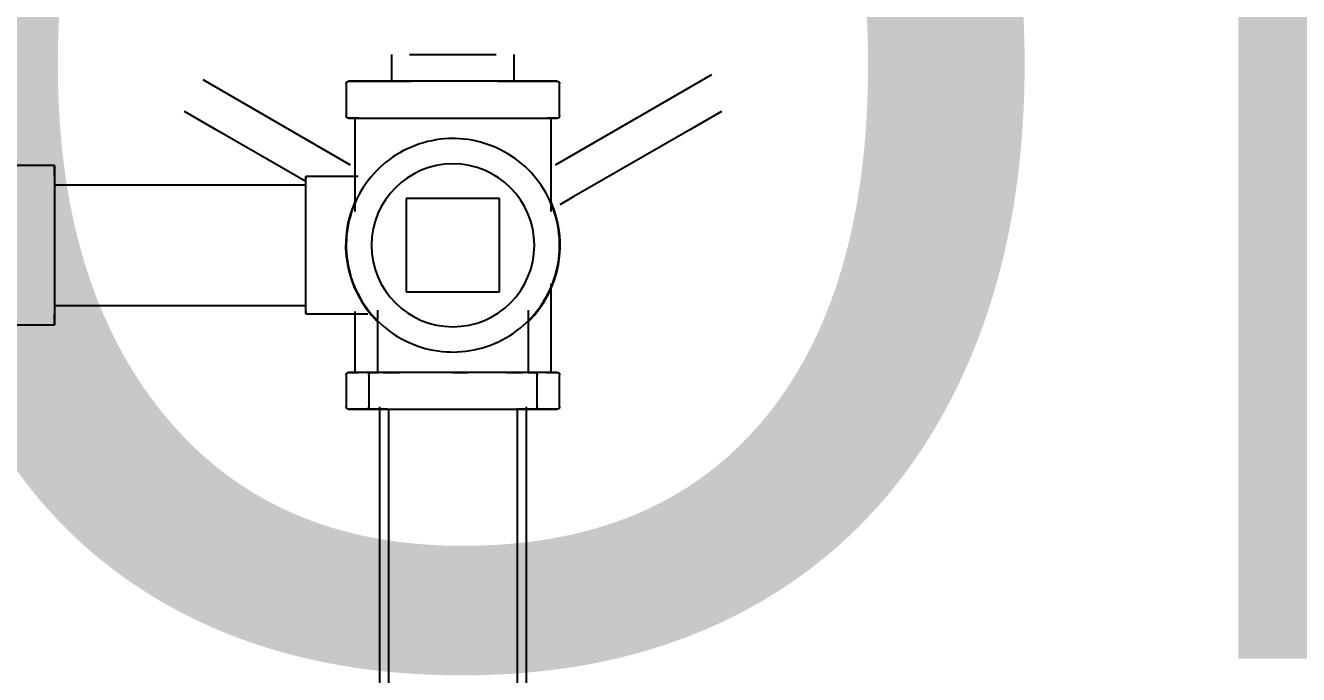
# Model space of a CAD drawing. Extents: x 15525 to 50715, y -3252 to 56414.
# Drawn here: x 38662 to 38991.5, y 32331 to 32499 of the extents above; entities that cross this region are included whole.
import ezdxf

# ---------------------------------------------------------------- set-up
doc = ezdxf.new("R2010")
doc.units = 0
doc.header["$MEASUREMENT"] = 0
doc.layers.add('H-Fixtures__Sink', color=252, linetype='CONTINUOUS')
doc.layers.add('RM$TXT', color=4, linetype='CONTINUOUS')
doc.styles.add('Arial', font='arial.ttf')

msp = doc.modelspace()

# ---------------------------------------------------------------- linework, layer by layer
at = {"layer": 'H-Fixtures__Sink'}
for p, q in [((38756.74, 32491.46), (38756.74, 32484.56)), ((38756.74, 32491.46), (38756.74, 32484.56)), ((38761.39, 32491.46), (38761.39, 32491.46)), ((38761.39, 32491.46), (38772.62, 32491.46)), ((38772.62, 32491.46), (38783.84, 32491.46)), ((38783.84, 32491.46), (38783.84, 32491.46)), ((38788.49, 32484.56), (38788.49, 32491.46)), ((38788.49, 32484.56), (38788.49, 32491.46)), ((38707.88, 32485), (38716.05, 32480.28)), ((38745, 32483.96), (38745, 32475.63)), ((38745, 32483.96), (38745, 32475.63)), ((38761.39, 32484.56), (38761.39, 32484.56)), ((38772.62, 32484.56), (38761.39, 32484.56)), ((38783.84, 32484.56), (38772.62, 32484.56)), ((38783.84, 32484.56), (38783.84, 32484.56)), ((38800.24, 32475.63), (38800.24, 32483.96)), ((38800.24, 32475.63), (38800.24, 32483.96)), ((38829.18, 32480.28), (38839.68, 32486.34)), ((38716.05, 32480.28), (38746.05, 32462.96)), ((38799.18, 32462.96), (38829.18, 32480.28)), ((38711.29, 32472.03), (38703.12, 32476.75)), ((38747.22, 32475.03), (38747.22, 32459.3)), ((38747.22, 32475.03), (38747.22, 32450.89)), ((38748.46, 32475.03), (38748.46, 32475.03)), ((38748.46, 32475.03), (38772.62, 32475.03)), ((38772.62, 32475.03), (38796.77, 32475.03)), ((38796.77, 32475.03), (38796.77, 32475.03)), ((38798.02, 32452.11), (38798.02, 32475.03)), ((38798.02, 32450.89), (38798.02, 32475.03)), ((38842.12, 32476.75), (38833.95, 32472.03)), ((38734.52, 32458.62), (38711.29, 32472.03)), ((38833.95, 32472.03), (38803.95, 32454.71)), ((38669.51, 32462.76), (38659.38, 32462.76)), ((38669.51, 32459.99), (38669.51, 32462.76)), ((38669.51, 32462.76), (38669.51, 32421.49)), ((38734.52, 32457.68), (38669.51, 32457.68)), ((38748.13, 32459.9), (38734.52, 32459.9)), ((38734.52, 32424.34), (38734.52, 32459.9)), ((38734.52, 32459.9), (38734.52, 32459.3)), ((38784.68, 32454.19), (38760.55, 32454.19)), ((38760.55, 32454.19), (38760.55, 32430.06)), ((38784.68, 32430.06), (38784.68, 32454.19)), ((38803.95, 32454.71), (38800.28, 32452.59)), ((38798.02, 32409.21), (38798.02, 32432.13)), ((38760.55, 32430.06), (38784.68, 32430.06)), ((38669.51, 32426.56), (38734.52, 32426.56)), ((38669.51, 32421.49), (38669.51, 32424.25)), ((38734.52, 32424.95), (38734.52, 32424.34)), ((38734.52, 32424.34), (38750.6, 32424.34)), ((38747.22, 32424.95), (38747.22, 32409.21)), ((38753.06, 32425.31), (38753.06, 32409.21)), ((38792.18, 32409.21), (38792.18, 32425.31)), ((38659.38, 32421.49), (38669.51, 32421.49)), ((38768.72, 32414.78), (38769.82, 32414.64)), ((38768.72, 32414.78), (38769.82, 32414.64)), ((38768.72, 32414.78), (38769.82, 32414.64)), ((38768.72, 32414.78), (38769.82, 32414.64)), ((38772.02, 32414.51), (38772.62, 32414.5)), ((38772.02, 32414.51), (38772.62, 32414.5)), ((38772.02, 32414.51), (38772.62, 32414.5)), ((38745, 32408.62), (38745, 32400.28)), ((38752.05, 32409.21), (38748.46, 32409.21)), ((38750.83, 32408.62), (38750.83, 32400.28)), ((38772.62, 32409.21), (38753.06, 32409.21)), ((38754.55, 32409.21), (38758.79, 32409.21)), ((38756.14, 32409.21), (38756.69, 32409.21)), ((38757.86, 32409.21), (38758.48, 32409.21)), ((38759.19, 32409.21), (38758.26, 32409.21)), ((38772.62, 32409.21), (38773.47, 32409.21)), ((38772.62, 32409.21), (38776.43, 32409.21)), ((38792.18, 32409.21), (38772.62, 32409.21)), ((38776.3, 32409.21), (38772.62, 32409.21)), ((38776.14, 32409.21), (38775.07, 32409.21)), ((38775.15, 32409.21), (38775.99, 32409.21)), ((38787.22, 32409.21), (38786.3, 32409.21)), ((38786.45, 32409.21), (38790.69, 32409.21)), ((38786.59, 32409.21), (38787.21, 32409.21)), ((38788.99, 32409.21), (38788.12, 32409.21)), ((38796.77, 32409.21), (38793.18, 32409.21)), ((38794.4, 32400.28), (38794.4, 32408.62)), ((38800.24, 32400.28), (38800.24, 32408.62)), ((38753.57, 32400.28), (38753.57, 32322.83)), ((38755.92, 32399.69), (38755.92, 31827.27)), ((38755.92, 32399.69), (38772.62, 32399.69)), ((38772.62, 32399.69), (38789.32, 32399.69)), ((38789.32, 31827.27), (38789.32, 32399.69)), ((38791.67, 32322.83), (38791.67, 32400.28))]:
    msp.add_line(p, q, dxfattribs=at)
at = {"layer": 'H-Fixtures__Sink', "flags": 128}
for points in [[(38745, 32483.96), (38745, 32483.99), (38745, 32484.01), (38745, 32484.03), (38745, 32484.06), (38745.01, 32484.08), (38745.01, 32484.1), (38745.02, 32484.13), (38745.03, 32484.15), (38745.03, 32484.17), (38745.04, 32484.19), (38745.05, 32484.22), (38745.06, 32484.24), (38745.07, 32484.26), (38745.09, 32484.28), (38745.1, 32484.3), (38745.11, 32484.32), (38745.13, 32484.34), (38745.14, 32484.35), (38745.16, 32484.37), (38745.18, 32484.39), (38745.19, 32484.41), (38745.21, 32484.42), (38745.23, 32484.44), (38745.25, 32484.45), (38745.27, 32484.46), (38745.29, 32484.48), (38745.31, 32484.49), (38745.33, 32484.5), (38745.35, 32484.51), (38745.38, 32484.52), (38745.4, 32484.53), (38745.42, 32484.53), (38745.44, 32484.54), (38745.47, 32484.54), (38745.49, 32484.55), (38745.51, 32484.55), (38745.54, 32484.55), (38745.56, 32484.56), (38745.58, 32484.56), (38745.59, 32484.56)], [(38745, 32483.96), (38745, 32483.99), (38745, 32484.01), (38745, 32484.03), (38745, 32484.06), (38745.01, 32484.08), (38745.01, 32484.1), (38745.02, 32484.13), (38745.03, 32484.15), (38745.03, 32484.17), (38745.04, 32484.19), (38745.05, 32484.22), (38745.06, 32484.24), (38745.07, 32484.26), (38745.09, 32484.28), (38745.1, 32484.3), (38745.11, 32484.32), (38745.13, 32484.34), (38745.14, 32484.35), (38745.16, 32484.37), (38745.18, 32484.39), (38745.19, 32484.41), (38745.21, 32484.42), (38745.23, 32484.44), (38745.25, 32484.45), (38745.27, 32484.46), (38745.29, 32484.48), (38745.31, 32484.49), (38745.33, 32484.5), (38745.35, 32484.51), (38745.38, 32484.52), (38745.4, 32484.53), (38745.42, 32484.53), (38745.44, 32484.54), (38745.47, 32484.54), (38745.49, 32484.55), (38745.51, 32484.55), (38745.54, 32484.55), (38745.56, 32484.56), (38745.58, 32484.56), (38745.59, 32484.56)], [(38761.11, 32484.56), (38760.14, 32484.56), (38759.19, 32484.56), (38758.26, 32484.56), (38757.36, 32484.56), (38756.48, 32484.56), (38755.62, 32484.56), (38754.8, 32484.56), (38754, 32484.56), (38753.23, 32484.56), (38752.49, 32484.56), (38751.79, 32484.56), (38751.12, 32484.56), (38750.48, 32484.56), (38749.88, 32484.56), (38749.31, 32484.56), (38748.78, 32484.56), (38748.29, 32484.56), (38747.84, 32484.56), (38747.43, 32484.56), (38747.06, 32484.56), (38746.73, 32484.56), (38746.44, 32484.56), (38746.19, 32484.56), (38745.98, 32484.56), (38745.82, 32484.56), (38745.7, 32484.56), (38745.63, 32484.56), (38745.59, 32484.56)], [(38745.59, 32484.56), (38745.61, 32484.56), (38745.68, 32484.56), (38745.79, 32484.56), (38745.94, 32484.56), (38746.13, 32484.56), (38746.37, 32484.56), (38746.64, 32484.56), (38746.96, 32484.56), (38747.32, 32484.56), (38747.72, 32484.56), (38748.17, 32484.56), (38748.65, 32484.56), (38749.16, 32484.56), (38749.72, 32484.56), (38750.31, 32484.56), (38750.94, 32484.56), (38751.6, 32484.56), (38752.3, 32484.56), (38753.03, 32484.56), (38753.79, 32484.56), (38754.58, 32484.56), (38755.4, 32484.56), (38756.24, 32484.56), (38757.12, 32484.56), (38758.02, 32484.56), (38758.94, 32484.56), (38759.88, 32484.56), (38760.84, 32484.56), (38761.82, 32484.56)], [(38772.62, 32484.56), (38771.54, 32484.56), (38770.46, 32484.56), (38769.38, 32484.56), (38768.31, 32484.56), (38767.25, 32484.56), (38766.19, 32484.56), (38765.15, 32484.56), (38764.12, 32484.56), (38763.1, 32484.56), (38762.09, 32484.56), (38761.11, 32484.56), (38760.14, 32484.56), (38759.19, 32484.56), (38758.26, 32484.56), (38757.36, 32484.56), (38756.48, 32484.56), (38755.62, 32484.56), (38754.8, 32484.56), (38754, 32484.56), (38753.23, 32484.56), (38752.49, 32484.56), (38751.79, 32484.56), (38751.12, 32484.56), (38750.48, 32484.56), (38749.88, 32484.56), (38749.31, 32484.56), (38748.78, 32484.56), (38748.29, 32484.56), (38747.84, 32484.56), (38747.43, 32484.56), (38747.06, 32484.56), (38746.73, 32484.56), (38746.44, 32484.56), (38746.19, 32484.56), (38745.98, 32484.56), (38745.82, 32484.56), (38745.7, 32484.56), (38745.63, 32484.56), (38745.59, 32484.56)], [(38745.59, 32484.56), (38745.61, 32484.56), (38745.68, 32484.56), (38745.79, 32484.56), (38745.94, 32484.56), (38746.13, 32484.56), (38746.37, 32484.56), (38746.64, 32484.56), (38746.96, 32484.56), (38747.32, 32484.56), (38747.72, 32484.56), (38748.17, 32484.56), (38748.65, 32484.56), (38749.16, 32484.56), (38749.72, 32484.56), (38750.31, 32484.56), (38750.94, 32484.56), (38751.6, 32484.56), (38752.3, 32484.56), (38753.03, 32484.56), (38753.79, 32484.56), (38754.58, 32484.56), (38755.4, 32484.56), (38756.24, 32484.56), (38757.12, 32484.56), (38758.02, 32484.56), (38758.94, 32484.56), (38759.88, 32484.56), (38760.84, 32484.56), (38761.82, 32484.56)], [(38799.65, 32484.56), (38799.62, 32484.56), (38799.56, 32484.56), (38799.45, 32484.56), (38799.3, 32484.56), (38799.11, 32484.56), (38798.87, 32484.56), (38798.59, 32484.56), (38798.27, 32484.56), (38797.91, 32484.56), (38797.51, 32484.56), (38797.07, 32484.56), (38796.59, 32484.56), (38796.07, 32484.56), (38795.52, 32484.56), (38794.92, 32484.56), (38794.3, 32484.56), (38793.63, 32484.56), (38792.94, 32484.56), (38792.21, 32484.56), (38791.45, 32484.56), (38790.66, 32484.56), (38789.84, 32484.56), (38788.99, 32484.56), (38788.12, 32484.56), (38787.22, 32484.56), (38786.3, 32484.56), (38785.36, 32484.56), (38784.39, 32484.56), (38783.41, 32484.56), (38782.41, 32484.56), (38781.4, 32484.56), (38780.37, 32484.56), (38779.33, 32484.56), (38778.27, 32484.56), (38777.21, 32484.56), (38776.14, 32484.56), (38775.07, 32484.56), (38773.99, 32484.56), (38772.91, 32484.56), (38772.62, 32484.56)], [(38799.65, 32484.56), (38799.62, 32484.56), (38799.56, 32484.56), (38799.45, 32484.56), (38799.3, 32484.56), (38799.11, 32484.56), (38798.87, 32484.56), (38798.59, 32484.56), (38798.27, 32484.56), (38797.91, 32484.56), (38797.51, 32484.56), (38797.07, 32484.56), (38796.59, 32484.56), (38796.07, 32484.56), (38795.52, 32484.56), (38794.92, 32484.56), (38794.3, 32484.56), (38793.63, 32484.56), (38792.94, 32484.56), (38792.21, 32484.56), (38791.45, 32484.56), (38790.66, 32484.56), (38789.84, 32484.56), (38788.99, 32484.56), (38788.12, 32484.56), (38787.22, 32484.56), (38786.3, 32484.56), (38785.36, 32484.56), (38784.39, 32484.56), (38783.41, 32484.56)], [(38784.13, 32484.56), (38785.1, 32484.56), (38786.05, 32484.56), (38786.97, 32484.56), (38787.88, 32484.56), (38788.76, 32484.56), (38789.61, 32484.56), (38790.44, 32484.56), (38791.24, 32484.56), (38792.01, 32484.56), (38792.74, 32484.56), (38793.45, 32484.56), (38794.12, 32484.56), (38794.76, 32484.56), (38795.36, 32484.56), (38795.93, 32484.56), (38796.45, 32484.56), (38796.95, 32484.56), (38797.4, 32484.56), (38797.81, 32484.56), (38798.18, 32484.56), (38798.51, 32484.56), (38798.8, 32484.56), (38799.05, 32484.56), (38799.25, 32484.56), (38799.41, 32484.56), (38799.53, 32484.56), (38799.61, 32484.56), (38799.64, 32484.56)], [(38784.13, 32484.56), (38785.1, 32484.56), (38786.05, 32484.56), (38786.97, 32484.56), (38787.88, 32484.56), (38788.76, 32484.56), (38789.61, 32484.56), (38790.44, 32484.56), (38791.24, 32484.56), (38792.01, 32484.56), (38792.74, 32484.56), (38793.45, 32484.56), (38794.12, 32484.56), (38794.76, 32484.56), (38795.36, 32484.56), (38795.93, 32484.56), (38796.45, 32484.56), (38796.95, 32484.56), (38797.4, 32484.56), (38797.81, 32484.56), (38798.18, 32484.56), (38798.51, 32484.56), (38798.8, 32484.56), (38799.05, 32484.56), (38799.25, 32484.56), (38799.41, 32484.56), (38799.53, 32484.56), (38799.61, 32484.56), (38799.64, 32484.56)], [(38799.65, 32484.56), (38799.67, 32484.56), (38799.69, 32484.56), (38799.72, 32484.55), (38799.74, 32484.55), (38799.76, 32484.55), (38799.79, 32484.54), (38799.81, 32484.53), (38799.83, 32484.53), (38799.85, 32484.52), (38799.88, 32484.51), (38799.9, 32484.5), (38799.92, 32484.49), (38799.94, 32484.48), (38799.96, 32484.47), (38799.98, 32484.45), (38800, 32484.44), (38800.02, 32484.42), (38800.04, 32484.41), (38800.06, 32484.39), (38800.07, 32484.38), (38800.09, 32484.36), (38800.1, 32484.34), (38800.12, 32484.32), (38800.13, 32484.3), (38800.15, 32484.28), (38800.16, 32484.26), (38800.17, 32484.24), (38800.18, 32484.22), (38800.19, 32484.2), (38800.2, 32484.18), (38800.21, 32484.16), (38800.22, 32484.13), (38800.22, 32484.11), (38800.23, 32484.09), (38800.23, 32484.06), (38800.24, 32484.04), (38800.24, 32484.02), (38800.24, 32483.99), (38800.24, 32483.97), (38800.24, 32483.96)], [(38799.65, 32484.56), (38799.67, 32484.56), (38799.69, 32484.56), (38799.72, 32484.55), (38799.74, 32484.55), (38799.76, 32484.55), (38799.79, 32484.54), (38799.81, 32484.53), (38799.83, 32484.53), (38799.85, 32484.52), (38799.88, 32484.51), (38799.9, 32484.5), (38799.92, 32484.49), (38799.94, 32484.48), (38799.96, 32484.47), (38799.98, 32484.45), (38800, 32484.44), (38800.02, 32484.42), (38800.04, 32484.41), (38800.06, 32484.39), (38800.07, 32484.38), (38800.09, 32484.36), (38800.1, 32484.34), (38800.12, 32484.32), (38800.13, 32484.3), (38800.15, 32484.28), (38800.16, 32484.26), (38800.17, 32484.24), (38800.18, 32484.22), (38800.19, 32484.2), (38800.2, 32484.18), (38800.21, 32484.16), (38800.22, 32484.13), (38800.22, 32484.11), (38800.23, 32484.09), (38800.23, 32484.06), (38800.24, 32484.04), (38800.24, 32484.02), (38800.24, 32483.99), (38800.24, 32483.97), (38800.24, 32483.96)], [(38745.59, 32475.03), (38745.57, 32475.03), (38745.54, 32475.03), (38745.52, 32475.04), (38745.5, 32475.04), (38745.47, 32475.04), (38745.45, 32475.05), (38745.43, 32475.06), (38745.4, 32475.06), (38745.38, 32475.07), (38745.36, 32475.08), (38745.34, 32475.09), (38745.32, 32475.1), (38745.3, 32475.11), (38745.27, 32475.12), (38745.25, 32475.14), (38745.24, 32475.15), (38745.22, 32475.16), (38745.2, 32475.18), (38745.18, 32475.2), (38745.16, 32475.21), (38745.15, 32475.23), (38745.13, 32475.25), (38745.12, 32475.27), (38745.1, 32475.29), (38745.09, 32475.31), (38745.08, 32475.33), (38745.07, 32475.35), (38745.05, 32475.37), (38745.05, 32475.39), (38745.04, 32475.41), (38745.03, 32475.43), (38745.02, 32475.46), (38745.01, 32475.48), (38745.01, 32475.5), (38745, 32475.53), (38745, 32475.55), (38745, 32475.57), (38745, 32475.6), (38745, 32475.62), (38745, 32475.63)], [(38745.59, 32475.03), (38745.57, 32475.03), (38745.54, 32475.03), (38745.52, 32475.04), (38745.5, 32475.04), (38745.47, 32475.04), (38745.45, 32475.05), (38745.43, 32475.06), (38745.4, 32475.06), (38745.38, 32475.07), (38745.36, 32475.08), (38745.34, 32475.09), (38745.32, 32475.1), (38745.3, 32475.11), (38745.27, 32475.12), (38745.25, 32475.14), (38745.24, 32475.15), (38745.22, 32475.16), (38745.2, 32475.18), (38745.18, 32475.2), (38745.16, 32475.21), (38745.15, 32475.23), (38745.13, 32475.25), (38745.12, 32475.27), (38745.1, 32475.29), (38745.09, 32475.31), (38745.08, 32475.33), (38745.07, 32475.35), (38745.05, 32475.37), (38745.05, 32475.39), (38745.04, 32475.41), (38745.03, 32475.43), (38745.02, 32475.46), (38745.01, 32475.48), (38745.01, 32475.5), (38745, 32475.53), (38745, 32475.55), (38745, 32475.57), (38745, 32475.6), (38745, 32475.62), (38745, 32475.63)], [(38748.29, 32475.03), (38747.84, 32475.03), (38747.43, 32475.03), (38747.06, 32475.03), (38746.73, 32475.03), (38746.44, 32475.03), (38746.19, 32475.03), (38745.98, 32475.03), (38745.82, 32475.03), (38745.7, 32475.03), (38745.63, 32475.03), (38745.59, 32475.03)], [(38745.59, 32475.03), (38745.61, 32475.03), (38745.68, 32475.03), (38745.79, 32475.03), (38745.94, 32475.03), (38746.13, 32475.03), (38746.37, 32475.03), (38746.64, 32475.03), (38746.96, 32475.03), (38747.32, 32475.03), (38747.72, 32475.03), (38748.17, 32475.03)], [(38748.29, 32475.03), (38747.84, 32475.03), (38747.43, 32475.03), (38747.06, 32475.03), (38746.73, 32475.03), (38746.44, 32475.03), (38746.19, 32475.03), (38745.98, 32475.03), (38745.82, 32475.03), (38745.7, 32475.03), (38745.63, 32475.03), (38745.59, 32475.03)], [(38745.59, 32475.03), (38745.61, 32475.03), (38745.68, 32475.03), (38745.79, 32475.03), (38745.94, 32475.03), (38746.13, 32475.03), (38746.37, 32475.03), (38746.64, 32475.03), (38746.96, 32475.03), (38747.32, 32475.03), (38747.72, 32475.03), (38748.17, 32475.03), (38748.65, 32475.03), (38749.16, 32475.03), (38749.72, 32475.03), (38750.31, 32475.03), (38750.94, 32475.03), (38751.6, 32475.03), (38752.3, 32475.03), (38753.03, 32475.03), (38753.79, 32475.03), (38754.58, 32475.03), (38755.4, 32475.03), (38756.24, 32475.03), (38757.12, 32475.03), (38758.02, 32475.03), (38758.94, 32475.03), (38759.88, 32475.03), (38760.84, 32475.03), (38761.82, 32475.03), (38762.82, 32475.03), (38763.84, 32475.03), (38764.87, 32475.03), (38765.91, 32475.03), (38766.96, 32475.03), (38768.02, 32475.03), (38769.09, 32475.03), (38770.17, 32475.03), (38771.25, 32475.03), (38772.33, 32475.03), (38772.62, 32475.03)], [(38772.62, 32475.03), (38773.7, 32475.03), (38774.78, 32475.03), (38775.85, 32475.03), (38776.92, 32475.03), (38777.99, 32475.03), (38779.04, 32475.03), (38780.09, 32475.03), (38781.12, 32475.03), (38782.14, 32475.03), (38783.14, 32475.03), (38784.13, 32475.03), (38785.1, 32475.03), (38786.05, 32475.03), (38786.97, 32475.03), (38787.88, 32475.03), (38788.76, 32475.03), (38789.61, 32475.03), (38790.44, 32475.03), (38791.24, 32475.03), (38792.01, 32475.03), (38792.74, 32475.03), (38793.45, 32475.03), (38794.12, 32475.03), (38794.76, 32475.03), (38795.36, 32475.03), (38795.93, 32475.03), (38796.45, 32475.03), (38796.95, 32475.03), (38797.4, 32475.03), (38797.81, 32475.03), (38798.18, 32475.03), (38798.51, 32475.03), (38798.8, 32475.03), (38799.05, 32475.03), (38799.25, 32475.03), (38799.41, 32475.03), (38799.53, 32475.03), (38799.61, 32475.03), (38799.64, 32475.03)], [(38796.95, 32475.03), (38797.4, 32475.03), (38797.81, 32475.03), (38798.18, 32475.03), (38798.51, 32475.03), (38798.8, 32475.03), (38799.05, 32475.03), (38799.25, 32475.03), (38799.41, 32475.03), (38799.53, 32475.03), (38799.61, 32475.03), (38799.64, 32475.03)], [(38799.65, 32475.03), (38799.62, 32475.03), (38799.56, 32475.03), (38799.45, 32475.03), (38799.3, 32475.03), (38799.11, 32475.03), (38798.87, 32475.03), (38798.59, 32475.03), (38798.27, 32475.03), (38797.91, 32475.03), (38797.51, 32475.03), (38797.07, 32475.03)], [(38799.65, 32475.03), (38799.62, 32475.03), (38799.56, 32475.03), (38799.45, 32475.03), (38799.3, 32475.03), (38799.11, 32475.03), (38798.87, 32475.03), (38798.59, 32475.03), (38798.27, 32475.03), (38797.91, 32475.03), (38797.51, 32475.03), (38797.07, 32475.03)], [(38800.24, 32475.63), (38800.24, 32475.6), (38800.24, 32475.58), (38800.24, 32475.56), (38800.23, 32475.53), (38800.23, 32475.51), (38800.22, 32475.49), (38800.22, 32475.46), (38800.21, 32475.44), (38800.2, 32475.42), (38800.19, 32475.4), (38800.18, 32475.37), (38800.17, 32475.35), (38800.16, 32475.33), (38800.15, 32475.31), (38800.14, 32475.29), (38800.12, 32475.27), (38800.11, 32475.25), (38800.09, 32475.24), (38800.08, 32475.22), (38800.06, 32475.2), (38800.04, 32475.18), (38800.02, 32475.17), (38800.01, 32475.15), (38799.99, 32475.14), (38799.97, 32475.13), (38799.95, 32475.11), (38799.93, 32475.1), (38799.9, 32475.09), (38799.88, 32475.08), (38799.86, 32475.07), (38799.84, 32475.06), (38799.82, 32475.06), (38799.79, 32475.05), (38799.77, 32475.05), (38799.75, 32475.04), (38799.72, 32475.04), (38799.7, 32475.03), (38799.68, 32475.03), (38799.65, 32475.03), (38799.65, 32475.03)], [(38800.24, 32475.63), (38800.24, 32475.6), (38800.24, 32475.58), (38800.24, 32475.56), (38800.23, 32475.53), (38800.23, 32475.51), (38800.22, 32475.49), (38800.22, 32475.46), (38800.21, 32475.44), (38800.2, 32475.42), (38800.19, 32475.4), (38800.18, 32475.37), (38800.17, 32475.35), (38800.16, 32475.33), (38800.15, 32475.31), (38800.14, 32475.29), (38800.12, 32475.27), (38800.11, 32475.25), (38800.09, 32475.24), (38800.08, 32475.22), (38800.06, 32475.2), (38800.04, 32475.18), (38800.02, 32475.17), (38800.01, 32475.15), (38799.99, 32475.14), (38799.97, 32475.13), (38799.95, 32475.11), (38799.93, 32475.1), (38799.9, 32475.09), (38799.88, 32475.08), (38799.86, 32475.07), (38799.84, 32475.06), (38799.82, 32475.06), (38799.79, 32475.05), (38799.77, 32475.05), (38799.75, 32475.04), (38799.72, 32475.04), (38799.7, 32475.03), (38799.68, 32475.03), (38799.65, 32475.03), (38799.65, 32475.03)], [(38772.62, 32469.74), (38771.51, 32469.72), (38770.41, 32469.66), (38769.31, 32469.55), (38768.22, 32469.39), (38767.13, 32469.19), (38766.05, 32468.95), (38764.98, 32468.67), (38763.93, 32468.34), (38762.89, 32467.97), (38761.86, 32467.56), (38760.85, 32467.11), (38759.86, 32466.62), (38758.89, 32466.09), (38757.95, 32465.52), (38757.02, 32464.92), (38756.12, 32464.28), (38755.25, 32463.6), (38754.4, 32462.89), (38753.59, 32462.14), (38752.8, 32461.37), (38752.05, 32460.56), (38751.33, 32459.72), (38750.64, 32458.86), (38749.99, 32457.96), (38749.37, 32457.05), (38748.8, 32456.1), (38748.26, 32455.14), (38747.75, 32454.16), (38747.29, 32453.15), (38746.87, 32452.13), (38746.49, 32451.09), (38746.16, 32450.04), (38745.86, 32448.98), (38745.61, 32447.9), (38745.4, 32446.82), (38745.23, 32445.72), (38745.11, 32444.63), (38745.03, 32443.52), (38745, 32442.42), (38745.01, 32441.31), (38745.06, 32440.21), (38745.16, 32439.11), (38745.3, 32438.02), (38745.49, 32436.93), (38745.72, 32435.85), (38745.99, 32434.77), (38746.31, 32433.72), (38746.66, 32432.67), (38747.06, 32431.64), (38747.5, 32430.63), (38747.98, 32429.63), (38748.5, 32428.66), (38749.06, 32427.7), (38749.65, 32426.77), (38750.29, 32425.87), (38750.95, 32424.99), (38751.66, 32424.13), (38752.39, 32423.31), (38753.16, 32422.52), (38753.96, 32421.75), (38754.79, 32421.02), (38755.65, 32420.33), (38756.53, 32419.67), (38757.44, 32419.04), (38758.38, 32418.45), (38759.34, 32417.9), (38760.32, 32417.39), (38761.31, 32416.92), (38762.33, 32416.49), (38763.36, 32416.09), (38764.41, 32415.75), (38765.47, 32415.44), (38766.55, 32415.17), (38767.63, 32414.95), (38768.72, 32414.78), (38769.82, 32414.64), (38770.92, 32414.55), (38772.02, 32414.51), (38772.62, 32414.5)], [(38772.62, 32469.74), (38771.51, 32469.72), (38770.41, 32469.66), (38769.31, 32469.55), (38768.22, 32469.39), (38767.13, 32469.19), (38766.05, 32468.95), (38764.98, 32468.67), (38763.93, 32468.34), (38762.89, 32467.97), (38761.86, 32467.56), (38760.85, 32467.11), (38759.86, 32466.62), (38758.89, 32466.09), (38757.95, 32465.52), (38757.02, 32464.92), (38756.12, 32464.28), (38755.25, 32463.6), (38754.4, 32462.89), (38753.59, 32462.14), (38752.8, 32461.37), (38752.05, 32460.56), (38751.33, 32459.72), (38750.64, 32458.86), (38749.99, 32457.96), (38749.37, 32457.05), (38748.8, 32456.1), (38748.26, 32455.14), (38747.75, 32454.16), (38747.29, 32453.15), (38746.87, 32452.13), (38746.49, 32451.09), (38746.16, 32450.04), (38745.86, 32448.98), (38745.61, 32447.9), (38745.4, 32446.82), (38745.23, 32445.72), (38745.11, 32444.63), (38745.03, 32443.52), (38745, 32442.42), (38745.01, 32441.31), (38745.06, 32440.21), (38745.16, 32439.11), (38745.3, 32438.02), (38745.49, 32436.93), (38745.72, 32435.85), (38745.99, 32434.77), (38746.31, 32433.72), (38746.66, 32432.67), (38747.06, 32431.64), (38747.5, 32430.63), (38747.98, 32429.63), (38748.5, 32428.66), (38749.06, 32427.7), (38749.65, 32426.77), (38750.29, 32425.87), (38750.95, 32424.99), (38751.66, 32424.13), (38752.39, 32423.31), (38753.16, 32422.52)], [(38772.62, 32469.74), (38771.51, 32469.72), (38770.41, 32469.66), (38769.31, 32469.55), (38768.22, 32469.39), (38767.13, 32469.19), (38766.05, 32468.95), (38764.98, 32468.67), (38763.93, 32468.34), (38762.89, 32467.97), (38761.86, 32467.56), (38760.85, 32467.11), (38759.86, 32466.62), (38758.89, 32466.09), (38757.95, 32465.52), (38757.02, 32464.92), (38756.12, 32464.28), (38755.25, 32463.6), (38754.4, 32462.89), (38753.59, 32462.14), (38752.8, 32461.37), (38752.05, 32460.56), (38751.33, 32459.72), (38750.64, 32458.86), (38749.99, 32457.96), (38749.37, 32457.05), (38748.8, 32456.1), (38748.26, 32455.14), (38747.75, 32454.16), (38747.29, 32453.15), (38746.87, 32452.13), (38746.49, 32451.09), (38746.16, 32450.04), (38745.86, 32448.98), (38745.61, 32447.9), (38745.4, 32446.82), (38745.23, 32445.72), (38745.11, 32444.63), (38745.03, 32443.52), (38745, 32442.42), (38745.01, 32441.31), (38745.06, 32440.21), (38745.16, 32439.11), (38745.3, 32438.02), (38745.49, 32436.93), (38745.72, 32435.85), (38745.99, 32434.77), (38746.31, 32433.72), (38746.66, 32432.67), (38747.06, 32431.64), (38747.5, 32430.63), (38747.98, 32429.63), (38748.5, 32428.66), (38749.06, 32427.7), (38749.65, 32426.77), (38750.29, 32425.87), (38750.95, 32424.99), (38751.66, 32424.13), (38752.39, 32423.31), (38753.16, 32422.52)], [(38772.62, 32414.5), (38773.72, 32414.52), (38774.83, 32414.59), (38775.92, 32414.7), (38777.02, 32414.85), (38778.11, 32415.05), (38779.18, 32415.29), (38780.25, 32415.57), (38781.31, 32415.9), (38782.35, 32416.27), (38783.37, 32416.68), (38784.38, 32417.13), (38785.37, 32417.62), (38786.34, 32418.15), (38787.29, 32418.72), (38788.21, 32419.32), (38789.11, 32419.97), (38789.99, 32420.64), (38790.83, 32421.35), (38791.65, 32422.1), (38792.43, 32422.88), (38793.19, 32423.68), (38793.91, 32424.52), (38794.59, 32425.39), (38795.25, 32426.28), (38795.86, 32427.2), (38796.44, 32428.14), (38796.98, 32429.1), (38797.48, 32430.09), (38797.94, 32431.09), (38798.36, 32432.11), (38798.74, 32433.15), (38799.08, 32434.2), (38799.38, 32435.27), (38799.63, 32436.34), (38799.84, 32437.43), (38800, 32438.52), (38800.13, 32439.62), (38800.2, 32440.72), (38800.24, 32441.82), (38800.23, 32442.93), (38800.17, 32444.03), (38800.08, 32445.13), (38799.93, 32446.23), (38799.75, 32447.32), (38799.52, 32448.4), (38799.25, 32449.47), (38798.93, 32450.53), (38798.57, 32451.57), (38798.17, 32452.6), (38797.74, 32453.62), (38797.26, 32454.61), (38796.74, 32455.59), (38796.18, 32456.54), (38795.58, 32457.47), (38794.95, 32458.38), (38794.28, 32459.26), (38793.58, 32460.11), (38792.84, 32460.93), (38792.08, 32461.73), (38791.28, 32462.49), (38790.45, 32463.22), (38789.59, 32463.92), (38788.7, 32464.58), (38787.79, 32465.2), (38786.86, 32465.79), (38785.9, 32466.34), (38784.92, 32466.85), (38783.92, 32467.33), (38782.9, 32467.76), (38781.87, 32468.15), (38780.82, 32468.5), (38779.76, 32468.8), (38778.69, 32469.07), (38777.61, 32469.29), (38776.52, 32469.47), (38775.42, 32469.6), (38774.32, 32469.69), (38773.21, 32469.74), (38772.62, 32469.74)], [(38792.43, 32422.88), (38793.19, 32423.68), (38793.91, 32424.52), (38794.59, 32425.39), (38795.25, 32426.28), (38795.86, 32427.2), (38796.44, 32428.14), (38796.98, 32429.1), (38797.48, 32430.09), (38797.94, 32431.09), (38798.36, 32432.11), (38798.74, 32433.15), (38799.08, 32434.2), (38799.38, 32435.27), (38799.63, 32436.34), (38799.84, 32437.43), (38800, 32438.52), (38800.13, 32439.62), (38800.2, 32440.72), (38800.24, 32441.82), (38800.23, 32442.93), (38800.17, 32444.03), (38800.08, 32445.13), (38799.93, 32446.23), (38799.75, 32447.32), (38799.52, 32448.4), (38799.25, 32449.47), (38798.93, 32450.53), (38798.57, 32451.57), (38798.17, 32452.6), (38797.74, 32453.62), (38797.26, 32454.61), (38796.74, 32455.59), (38796.18, 32456.54), (38795.58, 32457.47), (38794.95, 32458.38), (38794.28, 32459.26), (38793.58, 32460.11), (38792.84, 32460.93), (38792.08, 32461.73), (38791.28, 32462.49), (38790.45, 32463.22), (38789.59, 32463.92), (38788.7, 32464.58), (38787.79, 32465.2), (38786.86, 32465.79), (38785.9, 32466.34), (38784.92, 32466.85), (38783.92, 32467.33), (38782.9, 32467.76), (38781.87, 32468.15), (38780.82, 32468.5), (38779.76, 32468.8), (38778.69, 32469.07), (38777.61, 32469.29), (38776.52, 32469.47), (38775.42, 32469.6), (38774.32, 32469.69), (38773.21, 32469.74), (38772.62, 32469.74)], [(38792.43, 32422.88), (38793.19, 32423.68), (38793.91, 32424.52), (38794.59, 32425.39), (38795.25, 32426.28), (38795.86, 32427.2), (38796.44, 32428.14), (38796.98, 32429.1), (38797.48, 32430.09), (38797.94, 32431.09), (38798.36, 32432.11), (38798.74, 32433.15), (38799.08, 32434.2), (38799.38, 32435.27), (38799.63, 32436.34), (38799.84, 32437.43), (38800, 32438.52), (38800.13, 32439.62), (38800.2, 32440.72), (38800.24, 32441.82), (38800.23, 32442.93), (38800.17, 32444.03), (38800.08, 32445.13), (38799.93, 32446.23), (38799.75, 32447.32), (38799.52, 32448.4), (38799.25, 32449.47), (38798.93, 32450.53), (38798.57, 32451.57), (38798.17, 32452.6), (38797.74, 32453.62), (38797.26, 32454.61), (38796.74, 32455.59), (38796.18, 32456.54), (38795.58, 32457.47), (38794.95, 32458.38), (38794.28, 32459.26), (38793.58, 32460.11), (38792.84, 32460.93), (38792.08, 32461.73), (38791.28, 32462.49), (38790.45, 32463.22), (38789.59, 32463.92), (38788.7, 32464.58), (38787.79, 32465.2), (38786.86, 32465.79), (38785.9, 32466.34), (38784.92, 32466.85), (38783.92, 32467.33), (38782.9, 32467.76), (38781.87, 32468.15), (38780.82, 32468.5), (38779.76, 32468.8), (38778.69, 32469.07), (38777.61, 32469.29), (38776.52, 32469.47), (38775.42, 32469.6), (38774.32, 32469.69), (38773.21, 32469.74), (38772.62, 32469.74)], [(38747.75, 32454.16), (38747.29, 32453.15), (38746.87, 32452.13), (38746.49, 32451.09), (38746.16, 32450.04), (38745.86, 32448.98), (38745.61, 32447.9), (38745.4, 32446.82), (38745.23, 32445.72), (38745.11, 32444.63), (38745.03, 32443.52), (38745, 32442.42), (38745.01, 32441.31), (38745.06, 32440.21), (38745.16, 32439.11), (38745.3, 32438.02), (38745.49, 32436.93), (38745.72, 32435.85), (38745.99, 32434.77), (38746.31, 32433.72), (38746.66, 32432.67), (38747.06, 32431.64), (38747.5, 32430.63), (38747.98, 32429.63), (38748.5, 32428.66), (38749.06, 32427.7), (38749.65, 32426.77), (38750.29, 32425.87), (38750.95, 32424.99), (38751.66, 32424.13), (38752.39, 32423.31), (38753.16, 32422.52)], [(38792.43, 32422.88), (38793.19, 32423.68), (38793.91, 32424.52), (38794.59, 32425.39), (38795.25, 32426.28), (38795.86, 32427.2), (38796.44, 32428.14), (38796.98, 32429.1), (38797.48, 32430.09), (38797.94, 32431.09), (38798.36, 32432.11), (38798.74, 32433.15), (38799.08, 32434.2), (38799.38, 32435.27), (38799.63, 32436.34), (38799.84, 32437.43), (38800, 32438.52), (38800.13, 32439.62), (38800.2, 32440.72), (38800.24, 32441.82), (38800.23, 32442.93), (38800.17, 32444.03), (38800.08, 32445.13), (38799.93, 32446.23), (38799.75, 32447.32), (38799.52, 32448.4), (38799.25, 32449.47), (38798.93, 32450.53), (38798.57, 32451.57), (38798.17, 32452.6), (38797.74, 32453.62), (38797.26, 32454.61)], [(38798.17, 32452.6), (38797.74, 32453.62), (38797.26, 32454.61)], [(38798.17, 32452.6), (38797.74, 32453.62), (38797.26, 32454.61)], [(38798.17, 32452.6), (38797.74, 32453.62), (38797.26, 32454.61)], [(38798.17, 32452.6), (38797.74, 32453.62), (38797.26, 32454.61)], [(38799.08, 32434.2), (38799.38, 32435.27), (38799.63, 32436.34), (38799.84, 32437.43), (38800, 32438.52), (38800.13, 32439.62), (38800.2, 32440.72), (38800.24, 32441.82), (38800.23, 32442.93), (38800.17, 32444.03), (38800.08, 32445.13), (38799.93, 32446.23), (38799.75, 32447.32), (38799.52, 32448.4), (38799.25, 32449.47)], [(38799.08, 32434.2), (38799.38, 32435.27), (38799.63, 32436.34), (38799.84, 32437.43), (38800, 32438.52), (38800.13, 32439.62), (38800.2, 32440.72), (38800.24, 32441.82), (38800.23, 32442.93), (38800.17, 32444.03), (38800.08, 32445.13), (38799.93, 32446.23), (38799.75, 32447.32), (38799.52, 32448.4), (38799.25, 32449.47)], [(38799.08, 32434.2), (38799.38, 32435.27), (38799.63, 32436.34), (38799.84, 32437.43), (38800, 32438.52), (38800.13, 32439.62), (38800.2, 32440.72), (38800.24, 32441.82), (38800.23, 32442.93), (38800.17, 32444.03), (38800.08, 32445.13), (38799.93, 32446.23), (38799.75, 32447.32), (38799.52, 32448.4), (38799.25, 32449.47)], [(38799.08, 32434.2), (38799.38, 32435.27), (38799.63, 32436.34), (38799.84, 32437.43), (38800, 32438.52), (38800.13, 32439.62), (38800.2, 32440.72), (38800.24, 32441.82), (38800.23, 32442.93), (38800.17, 32444.03), (38800.08, 32445.13), (38799.93, 32446.23), (38799.75, 32447.32), (38799.52, 32448.4), (38799.25, 32449.47)], [(38792.43, 32422.88), (38793.19, 32423.68), (38793.91, 32424.52), (38794.59, 32425.39), (38795.25, 32426.28), (38795.86, 32427.2), (38796.44, 32428.14), (38796.98, 32429.1), (38797.48, 32430.09), (38797.94, 32431.09), (38798.36, 32432.11)], [(38797.48, 32430.09), (38797.94, 32431.09), (38798.36, 32432.11)], [(38797.48, 32430.09), (38797.94, 32431.09), (38798.36, 32432.11)], [(38797.48, 32430.09), (38797.94, 32431.09), (38798.36, 32432.11)], [(38750.95, 32424.99), (38751.66, 32424.13), (38752.39, 32423.31), (38753.16, 32422.52)], [(38745, 32408.62), (38745, 32408.64), (38745, 32408.66), (38745, 32408.69), (38745, 32408.71), (38745.01, 32408.73), (38745.01, 32408.76), (38745.02, 32408.78), (38745.03, 32408.8), (38745.03, 32408.83), (38745.04, 32408.85), (38745.05, 32408.87), (38745.06, 32408.89), (38745.07, 32408.91), (38745.09, 32408.93), (38745.1, 32408.95), (38745.11, 32408.97), (38745.13, 32408.99), (38745.14, 32409.01), (38745.16, 32409.03), (38745.18, 32409.04), (38745.19, 32409.06), (38745.21, 32409.07), (38745.23, 32409.09), (38745.25, 32409.1), (38745.27, 32409.12), (38745.29, 32409.13), (38745.31, 32409.14), (38745.33, 32409.15), (38745.35, 32409.16), (38745.38, 32409.17), (38745.4, 32409.18), (38745.42, 32409.19), (38745.44, 32409.19), (38745.47, 32409.2), (38745.49, 32409.2), (38745.51, 32409.21), (38745.54, 32409.21), (38745.56, 32409.21), (38745.58, 32409.21), (38745.59, 32409.21)], [(38753.23, 32409.21), (38752.49, 32409.21), (38751.79, 32409.21), (38751.12, 32409.21), (38750.48, 32409.21), (38749.88, 32409.21), (38749.31, 32409.21), (38748.78, 32409.21), (38748.29, 32409.21), (38747.84, 32409.21), (38747.43, 32409.21), (38747.06, 32409.21), (38746.73, 32409.21), (38746.44, 32409.21), (38746.19, 32409.21), (38745.98, 32409.21), (38745.82, 32409.21), (38745.7, 32409.21), (38745.63, 32409.21), (38745.59, 32409.21)], [(38745.59, 32409.21), (38745.61, 32409.21), (38745.68, 32409.21), (38745.79, 32409.21), (38745.94, 32409.21), (38746.13, 32409.21), (38746.37, 32409.21), (38746.64, 32409.21), (38746.96, 32409.21), (38747.32, 32409.21), (38747.72, 32409.21), (38748.17, 32409.21)], [(38750.83, 32408.62), (38750.84, 32408.64), (38750.84, 32408.66), (38750.84, 32408.69), (38750.84, 32408.71), (38750.85, 32408.73), (38750.85, 32408.76), (38750.86, 32408.78), (38750.87, 32408.8), (38750.87, 32408.83), (38750.88, 32408.85), (38750.89, 32408.87), (38750.9, 32408.89), (38750.91, 32408.91), (38750.93, 32408.93), (38750.94, 32408.95), (38750.95, 32408.97), (38750.97, 32408.99), (38750.98, 32409.01), (38751, 32409.03), (38751.02, 32409.04), (38751.03, 32409.06), (38751.05, 32409.07), (38751.07, 32409.09), (38751.09, 32409.1), (38751.11, 32409.12), (38751.13, 32409.13), (38751.15, 32409.14), (38751.17, 32409.15), (38751.19, 32409.16), (38751.21, 32409.17), (38751.24, 32409.18), (38751.26, 32409.19), (38751.28, 32409.19), (38751.31, 32409.2), (38751.33, 32409.2), (38751.35, 32409.21), (38751.38, 32409.21), (38751.4, 32409.21), (38751.42, 32409.21), (38751.43, 32409.21)], [(38772.62, 32409.21), (38771.77, 32409.21), (38770.92, 32409.21), (38770.08, 32409.21), (38769.24, 32409.21), (38768.41, 32409.21), (38767.58, 32409.21), (38766.76, 32409.21), (38765.95, 32409.21), (38765.15, 32409.21), (38764.37, 32409.21), (38763.59, 32409.21), (38762.83, 32409.21), (38762.09, 32409.21), (38761.36, 32409.21), (38760.65, 32409.21), (38759.96, 32409.21), (38759.3, 32409.21), (38758.65, 32409.21), (38758.02, 32409.21), (38757.42, 32409.21), (38756.84, 32409.21), (38756.29, 32409.21), (38755.76, 32409.21), (38755.26, 32409.21), (38754.79, 32409.21), (38754.35, 32409.21), (38753.93, 32409.21), (38753.55, 32409.21), (38753.19, 32409.21), (38752.87, 32409.21), (38752.58, 32409.21), (38752.32, 32409.21), (38752.09, 32409.21), (38751.9, 32409.21), (38751.74, 32409.21), (38751.61, 32409.21), (38751.52, 32409.21), (38751.46, 32409.21), (38751.43, 32409.21)], [(38751.43, 32409.21), (38751.45, 32409.21), (38751.5, 32409.21), (38751.58, 32409.21), (38751.7, 32409.21), (38751.85, 32409.21), (38752.04, 32409.21), (38752.26, 32409.21), (38752.51, 32409.21), (38752.79, 32409.21), (38753.1, 32409.21), (38753.45, 32409.21)], [(38757.36, 32409.21), (38756.48, 32409.21), (38755.62, 32409.21)], [(38793.81, 32409.21), (38793.79, 32409.21), (38793.74, 32409.21), (38793.65, 32409.21), (38793.54, 32409.21), (38793.38, 32409.21), (38793.2, 32409.21), (38792.98, 32409.21), (38792.73, 32409.21), (38792.45, 32409.21), (38792.13, 32409.21), (38791.79, 32409.21), (38791.41, 32409.21), (38791.01, 32409.21), (38790.57, 32409.21), (38790.11, 32409.21), (38789.61, 32409.21), (38789.09, 32409.21), (38788.55, 32409.21), (38787.98, 32409.21), (38787.38, 32409.21), (38786.76, 32409.21), (38786.12, 32409.21), (38785.45, 32409.21), (38784.77, 32409.21), (38784.07, 32409.21), (38783.34, 32409.21), (38782.6, 32409.21), (38781.85, 32409.21), (38781.08, 32409.21), (38780.3, 32409.21), (38779.5, 32409.21), (38778.69, 32409.21), (38777.88, 32409.21), (38777.05, 32409.21), (38776.22, 32409.21), (38775.38, 32409.21), (38774.54, 32409.21), (38773.69, 32409.21), (38772.85, 32409.21), (38772.62, 32409.21)], [(38773.99, 32409.21), (38772.91, 32409.21), (38772.62, 32409.21)], [(38788.4, 32409.21), (38788.95, 32409.21), (38789.48, 32409.21)], [(38792.04, 32409.21), (38792.37, 32409.21), (38792.66, 32409.21), (38792.92, 32409.21), (38793.14, 32409.21), (38793.34, 32409.21), (38793.5, 32409.21), (38793.62, 32409.21), (38793.72, 32409.21), (38793.78, 32409.21), (38793.8, 32409.21)], [(38799.65, 32409.21), (38799.62, 32409.21), (38799.56, 32409.21), (38799.45, 32409.21), (38799.3, 32409.21), (38799.11, 32409.21), (38798.87, 32409.21), (38798.59, 32409.21), (38798.27, 32409.21), (38797.91, 32409.21), (38797.51, 32409.21), (38797.07, 32409.21), (38796.59, 32409.21), (38796.07, 32409.21), (38795.52, 32409.21), (38794.92, 32409.21), (38794.3, 32409.21), (38793.63, 32409.21), (38792.94, 32409.21), (38792.21, 32409.21)], [(38793.81, 32409.21), (38793.83, 32409.21), (38793.85, 32409.21), (38793.88, 32409.21), (38793.9, 32409.2), (38793.92, 32409.2), (38793.95, 32409.19), (38793.97, 32409.19), (38793.99, 32409.18), (38794.02, 32409.17), (38794.04, 32409.16), (38794.06, 32409.15), (38794.08, 32409.14), (38794.1, 32409.13), (38794.12, 32409.12), (38794.14, 32409.11), (38794.16, 32409.09), (38794.18, 32409.08), (38794.2, 32409.06), (38794.22, 32409.05), (38794.23, 32409.03), (38794.25, 32409.01)], [(38794.25, 32409.01), (38794.26, 32408.99), (38794.28, 32408.98), (38794.29, 32408.96), (38794.31, 32408.94), (38794.32, 32408.92), (38794.33, 32408.9), (38794.34, 32408.87), (38794.35, 32408.85), (38794.36, 32408.83), (38794.37, 32408.81), (38794.38, 32408.79), (38794.38, 32408.76), (38794.39, 32408.74), (38794.39, 32408.72), (38794.4, 32408.69), (38794.4, 32408.67), (38794.4, 32408.65), (38794.4, 32408.62), (38794.4, 32408.62)], [(38796.95, 32409.21), (38797.4, 32409.21), (38797.81, 32409.21), (38798.18, 32409.21), (38798.51, 32409.21), (38798.8, 32409.21), (38799.05, 32409.21), (38799.25, 32409.21), (38799.41, 32409.21), (38799.53, 32409.21), (38799.61, 32409.21), (38799.64, 32409.21)], [(38799.65, 32409.21), (38799.67, 32409.21), (38799.69, 32409.21), (38799.72, 32409.21), (38799.74, 32409.2), (38799.76, 32409.2), (38799.79, 32409.19), (38799.81, 32409.19), (38799.83, 32409.18), (38799.85, 32409.17), (38799.88, 32409.16), (38799.9, 32409.15), (38799.92, 32409.14), (38799.94, 32409.13), (38799.96, 32409.12), (38799.98, 32409.11), (38800, 32409.09), (38800.02, 32409.08), (38800.04, 32409.06), (38800.06, 32409.05), (38800.07, 32409.03), (38800.09, 32409.01)], [(38800.09, 32409.01), (38800.1, 32408.99), (38800.12, 32408.98), (38800.13, 32408.96), (38800.15, 32408.94), (38800.16, 32408.92), (38800.17, 32408.9), (38800.18, 32408.87), (38800.19, 32408.85), (38800.2, 32408.83), (38800.21, 32408.81), (38800.22, 32408.79), (38800.22, 32408.76), (38800.23, 32408.74), (38800.23, 32408.72), (38800.24, 32408.69), (38800.24, 32408.67), (38800.24, 32408.65), (38800.24, 32408.62), (38800.24, 32408.62)], [(38745.59, 32399.69), (38745.57, 32399.69), (38745.54, 32399.69), (38745.52, 32399.69), (38745.5, 32399.69), (38745.47, 32399.7), (38745.45, 32399.7), (38745.43, 32399.71), (38745.4, 32399.72), (38745.38, 32399.72), (38745.36, 32399.73), (38745.34, 32399.74), (38745.32, 32399.75), (38745.3, 32399.76), (38745.27, 32399.78), (38745.25, 32399.79), (38745.24, 32399.8), (38745.22, 32399.82), (38745.2, 32399.83), (38745.18, 32399.85), (38745.16, 32399.87), (38745.15, 32399.88), (38745.13, 32399.9), (38745.12, 32399.92), (38745.1, 32399.94), (38745.09, 32399.96), (38745.08, 32399.98), (38745.07, 32400), (38745.05, 32400.02), (38745.05, 32400.04), (38745.04, 32400.07), (38745.03, 32400.09), (38745.02, 32400.11), (38745.01, 32400.13), (38745.01, 32400.16), (38745, 32400.18), (38745, 32400.2), (38745, 32400.23), (38745, 32400.25), (38745, 32400.27), (38745, 32400.28)], [(38753.23, 32399.69), (38752.49, 32399.69), (38751.79, 32399.69), (38751.12, 32399.69), (38750.48, 32399.69), (38749.88, 32399.69), (38749.31, 32399.69), (38748.78, 32399.69), (38748.29, 32399.69), (38747.84, 32399.69), (38747.43, 32399.69), (38747.06, 32399.69), (38746.73, 32399.69), (38746.44, 32399.69), (38746.19, 32399.69), (38745.98, 32399.69), (38745.82, 32399.69), (38745.7, 32399.69), (38745.63, 32399.69), (38745.59, 32399.69)], [(38745.59, 32399.69), (38745.61, 32399.69), (38745.68, 32399.69), (38745.79, 32399.69), (38745.94, 32399.69), (38746.13, 32399.69), (38746.37, 32399.69), (38746.64, 32399.69), (38746.96, 32399.69), (38747.32, 32399.69), (38747.72, 32399.69), (38748.17, 32399.69), (38748.65, 32399.69), (38749.16, 32399.69), (38749.72, 32399.69), (38750.31, 32399.69), (38750.94, 32399.69), (38751.6, 32399.69), (38752.3, 32399.69), (38753.03, 32399.69), (38753.79, 32399.69), (38754.58, 32399.69), (38755.4, 32399.69), (38756.24, 32399.69)], [(38751.43, 32399.69), (38751.41, 32399.69), (38751.38, 32399.69), (38751.36, 32399.69), (38751.34, 32399.69), (38751.31, 32399.7), (38751.29, 32399.7), (38751.27, 32399.71), (38751.24, 32399.72), (38751.22, 32399.72), (38751.2, 32399.73), (38751.18, 32399.74), (38751.16, 32399.75), (38751.13, 32399.76), (38751.11, 32399.78), (38751.09, 32399.79), (38751.07, 32399.8), (38751.06, 32399.82), (38751.04, 32399.83), (38751.02, 32399.85), (38751, 32399.87), (38750.99, 32399.88), (38750.97, 32399.9), (38750.96, 32399.92), (38750.94, 32399.94), (38750.93, 32399.96), (38750.92, 32399.98), (38750.91, 32400), (38750.89, 32400.02), (38750.88, 32400.04), (38750.88, 32400.07), (38750.87, 32400.09), (38750.86, 32400.11), (38750.85, 32400.13), (38750.85, 32400.16), (38750.84, 32400.18), (38750.84, 32400.2), (38750.84, 32400.23), (38750.84, 32400.25), (38750.83, 32400.27), (38750.83, 32400.28)], [(38755.76, 32399.69), (38755.26, 32399.69), (38754.79, 32399.69), (38754.35, 32399.69), (38753.93, 32399.69), (38753.55, 32399.69), (38753.19, 32399.69), (38752.87, 32399.69), (38752.58, 32399.69), (38752.32, 32399.69), (38752.09, 32399.69), (38751.9, 32399.69), (38751.74, 32399.69), (38751.61, 32399.69), (38751.52, 32399.69), (38751.46, 32399.69), (38751.43, 32399.69)], [(38751.43, 32399.69), (38751.45, 32399.69), (38751.5, 32399.69), (38751.58, 32399.69), (38751.7, 32399.69), (38751.85, 32399.69), (38752.04, 32399.69), (38752.26, 32399.69), (38752.51, 32399.69), (38752.79, 32399.69), (38753.1, 32399.69), (38753.45, 32399.69), (38753.82, 32399.69), (38754.23, 32399.69), (38754.67, 32399.69), (38755.13, 32399.69), (38755.62, 32399.69), (38756.14, 32399.69), (38756.69, 32399.69), (38757.26, 32399.69), (38757.86, 32399.69), (38758.48, 32399.69), (38759.12, 32399.69), (38759.78, 32399.69), (38760.47, 32399.69), (38761.17, 32399.69), (38761.89, 32399.69), (38762.63, 32399.69), (38763.39, 32399.69), (38764.16, 32399.69), (38764.94, 32399.69), (38765.74, 32399.69), (38766.54, 32399.69), (38767.36, 32399.69), (38768.18, 32399.69), (38769.02, 32399.69), (38769.85, 32399.69), (38770.7, 32399.69), (38771.54, 32399.69), (38772.39, 32399.69), (38772.62, 32399.69)], [(38772.62, 32399.69), (38773.47, 32399.69), (38774.31, 32399.69), (38775.15, 32399.69), (38775.99, 32399.69), (38776.83, 32399.69), (38777.65, 32399.69), (38778.47, 32399.69), (38779.28, 32399.69), (38780.08, 32399.69), (38780.87, 32399.69), (38781.64, 32399.69), (38782.4, 32399.69), (38783.15, 32399.69), (38783.87, 32399.69), (38784.58, 32399.69), (38785.27, 32399.69), (38785.94, 32399.69), (38786.59, 32399.69), (38787.21, 32399.69), (38787.82, 32399.69), (38788.4, 32399.69), (38788.95, 32399.69), (38789.48, 32399.69), (38789.97, 32399.69), (38790.45, 32399.69), (38790.89, 32399.69), (38791.3, 32399.69), (38791.69, 32399.69), (38792.04, 32399.69), (38792.37, 32399.69), (38792.66, 32399.69), (38792.92, 32399.69), (38793.14, 32399.69), (38793.34, 32399.69), (38793.5, 32399.69), (38793.62, 32399.69), (38793.72, 32399.69), (38793.78, 32399.69), (38793.8, 32399.69)], [(38793.81, 32399.69), (38793.79, 32399.69), (38793.74, 32399.69), (38793.65, 32399.69), (38793.54, 32399.69), (38793.38, 32399.69), (38793.2, 32399.69), (38792.98, 32399.69), (38792.73, 32399.69), (38792.45, 32399.69), (38792.13, 32399.69), (38791.79, 32399.69), (38791.41, 32399.69), (38791.01, 32399.69), (38790.57, 32399.69), (38790.11, 32399.69), (38789.61, 32399.69), (38789.09, 32399.69)], [(38789.61, 32399.69), (38790.44, 32399.69), (38791.24, 32399.69), (38792.01, 32399.69), (38792.74, 32399.69), (38793.45, 32399.69), (38794.12, 32399.69), (38794.76, 32399.69), (38795.36, 32399.69), (38795.93, 32399.69), (38796.45, 32399.69), (38796.95, 32399.69), (38797.4, 32399.69), (38797.81, 32399.69), (38798.18, 32399.69), (38798.51, 32399.69), (38798.8, 32399.69), (38799.05, 32399.69), (38799.25, 32399.69), (38799.41, 32399.69), (38799.53, 32399.69), (38799.61, 32399.69), (38799.64, 32399.69)], [(38799.65, 32399.69), (38799.62, 32399.69), (38799.56, 32399.69), (38799.45, 32399.69), (38799.3, 32399.69), (38799.11, 32399.69), (38798.87, 32399.69), (38798.59, 32399.69), (38798.27, 32399.69), (38797.91, 32399.69), (38797.51, 32399.69), (38797.07, 32399.69), (38796.59, 32399.69), (38796.07, 32399.69), (38795.52, 32399.69), (38794.92, 32399.69), (38794.3, 32399.69), (38793.63, 32399.69), (38792.94, 32399.69), (38792.21, 32399.69), (38791.45, 32399.69)], [(38794.4, 32400.28), (38794.4, 32400.26), (38794.4, 32400.23), (38794.4, 32400.21), (38794.39, 32400.19), (38794.39, 32400.16), (38794.38, 32400.14), (38794.38, 32400.12), (38794.37, 32400.09), (38794.36, 32400.07), (38794.35, 32400.05), (38794.34, 32400.03), (38794.33, 32400.01), (38794.32, 32399.99), (38794.31, 32399.96), (38794.3, 32399.94), (38794.28, 32399.93), (38794.27, 32399.91), (38794.25, 32399.89), (38794.24, 32399.87), (38794.22, 32399.85), (38794.2, 32399.84), (38794.19, 32399.82), (38794.17, 32399.81), (38794.15, 32399.79), (38794.13, 32399.78), (38794.11, 32399.77), (38794.09, 32399.76), (38794.07, 32399.75), (38794.04, 32399.74), (38794.02, 32399.73), (38794, 32399.72), (38793.98, 32399.71), (38793.95, 32399.7), (38793.93, 32399.7), (38793.91, 32399.69), (38793.88, 32399.69), (38793.86, 32399.69), (38793.84, 32399.69), (38793.81, 32399.69), (38793.81, 32399.69)], [(38800.24, 32400.28), (38800.24, 32400.26), (38800.24, 32400.23), (38800.24, 32400.21), (38800.23, 32400.19), (38800.23, 32400.16), (38800.22, 32400.14), (38800.22, 32400.12), (38800.21, 32400.09), (38800.2, 32400.07), (38800.19, 32400.05), (38800.18, 32400.03), (38800.17, 32400.01), (38800.16, 32399.99), (38800.15, 32399.96), (38800.14, 32399.94), (38800.12, 32399.93), (38800.11, 32399.91), (38800.09, 32399.89), (38800.08, 32399.87), (38800.06, 32399.85), (38800.04, 32399.84), (38800.02, 32399.82), (38800.01, 32399.81), (38799.99, 32399.79), (38799.97, 32399.78), (38799.95, 32399.77), (38799.93, 32399.76), (38799.9, 32399.75), (38799.88, 32399.74), (38799.86, 32399.73), (38799.84, 32399.72), (38799.82, 32399.71), (38799.79, 32399.7), (38799.77, 32399.7), (38799.75, 32399.69), (38799.72, 32399.69), (38799.7, 32399.69), (38799.68, 32399.69), (38799.65, 32399.69), (38799.65, 32399.69)]]:
    msp.add_lwpolyline(points, dxfattribs=at)
at = {"layer": 'H-Fixtures__Sink'}
for radius, start, end in [(21.08, 0, 180), (27.78, 155.6369, 224.9632), (27.78, 315.0368, 24.3631), (21.08, 180, 0)]:
    msp.add_arc((38772.62, 32442.12), radius, start, end, dxfattribs=at)

# ---------------------------------------------------------------- texts
at = {"layer": 'RM$TXT', "insert": (38799.12, 30806.5), "char_height": 304.8, "attachment_point": 8, "style": 'Arial'}
msp.add_mtext('353B^M^JSTORES^M^JSTORE^M^J.83^M^J55-PVC (IND ENG)^M^J558-BIO INNOVATN HUB^M^J', dxfattribs=at)

doc.saveas('drawing.dxf')
